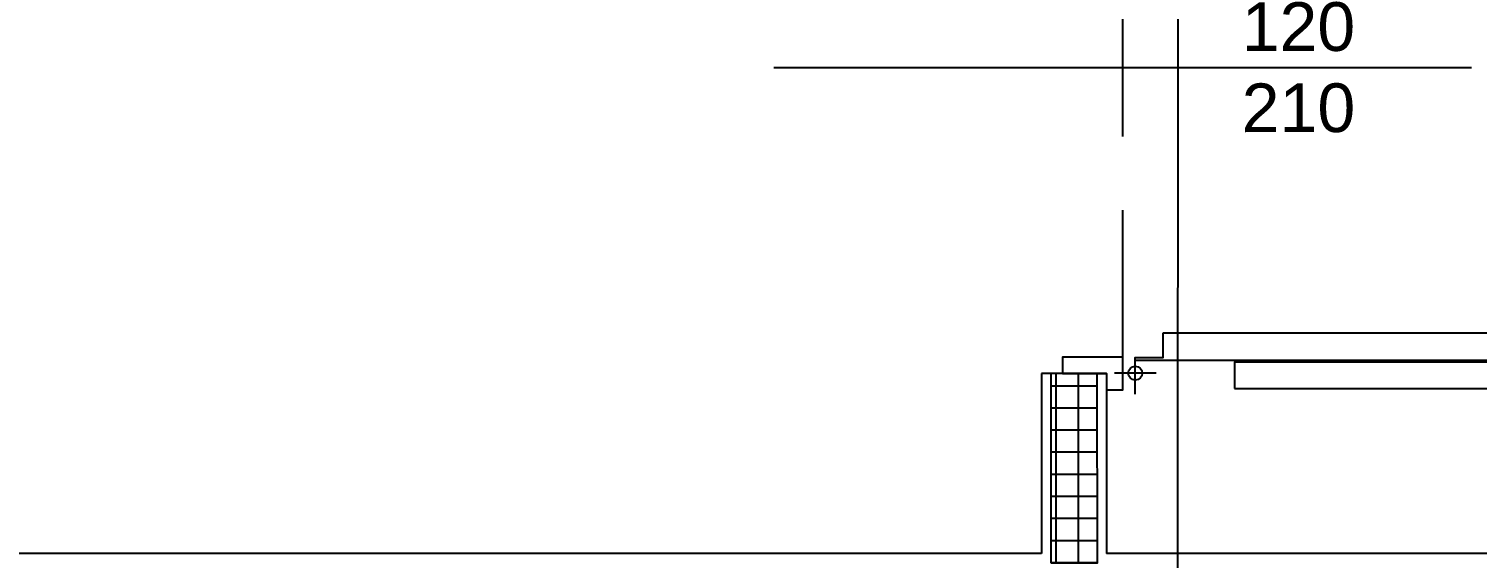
# Model space of a CAD drawing. Header units: millimetres. Extents: x 24747 to 137666, y -34589 to 43444.
# Drawn here: x 111600.2 to 111912.2, y 40797.3 to 40911.4 of the extents above; entities that cross this region are included whole.
import ezdxf

# ---------------------------------------------------------------- set-up
doc = ezdxf.new("R2010")
doc.units = ezdxf.units.MM
doc.header["$LTSCALE"] = 10
for name, pattern in [('ACAD_ISO02W100', [15, 12, -3]), ('CONTINOUS', [0]), ('HIDDEN2', [4.7625, 3.175, -1.5875])]:
    doc.linetypes.add(name, pattern=pattern)
for name, color, linetype in [('MR_MURATURA REI 120', 41, 'Continuous'), ('X_LINEE SCARICO', 1, 'Continuous'), ('X_MURI', 3, 'Continuous'), ('X_quote serramenti interni', 251, 'CONTINOUS'), ('X_Serramenti Int', 1, 'Continuous')]:
    doc.layers.add(name, color=color, linetype=linetype)
doc.styles.add('nomi', font='arial.ttf')

# ---------------------------------------------------------------- blocks, each defined once
blk = doc.blocks.new('porta 120 metallica')
blk.add_line((66, 71.65), (66, -78.72))
at = {"linetype": 'ByBlock'}
for p, q in [((0.09, -10.75), (0.09, -1.73)), ((-4.42, -6.24), (3.42, -6.24))]:
    blk.add_line(p, q, dxfattribs=at)
at = {"color": 5, "linetype": 'HIDDEN2'}
blk.add_line((3.5, -3.53), (123.5, -3.53), dxfattribs=at)
at = {"linetype": 'ByBlock'}
for points in [[(-3.5, 0), (-3.5, -3.53), (3.5, -3.53), (3.5, 9.47), (0, 9.47), (0, 0)], [(123.5, -3.53), (123.5, 9.47), (127, 9.47), (127, 0), (130.5, 0), (130.5, -3.53)], [(8.79, -12.27), (8.79, -131.24), (3.49, -131.24), (3.49, -131.24), (2.79, -131.24), (2.79, -6.24), (3.49, -6.24), (3.49, -12.27)]]:
    blk.add_lwpolyline(points, close=True, dxfattribs=at)
for points in [[(2.8, -121.42), (-3.26, -121.42), (-3.26, -105.12), (2.79, -105.12)], [(8.79, -121.42), (14.85, -121.42), (14.85, -105.12), (8.79, -105.12)]]:
    blk.add_lwpolyline(points, dxfattribs=at)
blk.add_circle((0.09, -6.24), 1.51, dxfattribs=at)
at = {"color": 5, "linetype": 'HIDDEN2'}
blk.add_arc((0.02, -7.99), 123.56, 274.0732, 2.0664, dxfattribs=at)

msp = doc.modelspace()

# ---------------------------------------------------------------- hatches: boundary and pattern name
at = {"layer": 'MR_MURATURA REI 120'}
h = msp.add_hatch(dxfattribs=at)
h.set_pattern_fill('NET', color=256, scale=1.5, angle=90, style=0)
h.set_pattern_definition([(270, (142068.2075, 36424.4066), (-4.7625, -3e-16), []), (180, (142068.2075, 36424.4066), (-6e-16, 4.7625), [])])
h.paths.add_polyline_path([(111820.42072, 40796.30491), (111830.42072, 40796.30491), (111830.36919, 40837.1057), (111820.36919, 40837.1057)])

# ---------------------------------------------------------------- linework, layer by layer
at = {"layer": 'MR_MURATURA REI 120', "elevation": 0}
msp.add_lwpolyline([(111820.42072, 40796.30491), (111820.42072, 40796.30491), (111830.42072, 40796.30491), (111830.36919, 40837.1057), (111820.36919, 40837.1057), (111820.42072, 40796.30491)], dxfattribs=at)
at = {"layer": 'X_LINEE SCARICO', "linetype": 'ACAD_ISO02W100', "ltscale": 4}
msp.add_line((111847.79393, 40792.78331, 0), (111847.88722, 41604.30388), dxfattribs=at)
at = {"layer": 'X_MURI', "ltscale": 30}
for p, q in [((111818.35959, 40837.1057, 0), (111818.35959, 40798.32093, 0)), ((111832.35835, 40837.10566, 0), (111818.35959, 40837.1057, 0)), ((111832.35835, 40837.1057, 0), (111832.35809, 40798.3274, 0)), ((111818.35959, 40798.32093, 0), (110978.17653, 40798.32093, 0)), ((111991.37262, 40798.3274, 0), (111832.35809, 40798.3274, 0))]:
    msp.add_line(p, q, dxfattribs=at)
at = {"layer": 'X_Serramenti Int', "elevation": 0}
msp.add_lwpolyline([(111859.94223, 40833.89964), (111922.70208, 40833.89964), (111922.70208, 40839.55823), (111859.94223, 40839.55823)], close=True, dxfattribs=at)

# ---------------------------------------------------------------- block references
at = {"layer": 'X_Serramenti Int', "rotation": 90}
msp.add_blockref('porta 120 metallica', (111832.35921, 40837.10564, 0), dxfattribs=at)

# ---------------------------------------------------------------- texts
at = {"layer": 'X_quote serramenti interni', "insert": (111885.99074, 40903.09336, 0), "char_height": 10.5, "width": 105, "attachment_point": 6, "rotation": 0.0479301, "style": 'nomi'}
msp.add_mtext('120\\P210', dxfattribs=at)

doc.saveas('drawing.dxf')
